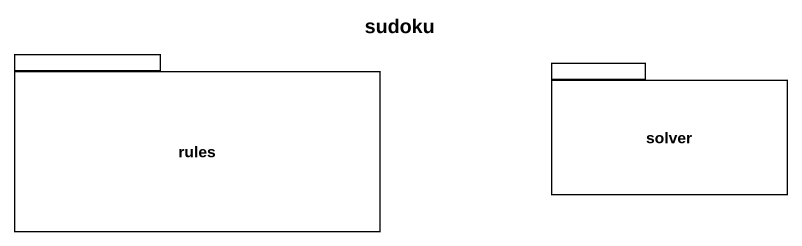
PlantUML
@startuml
title sudoku
package rules {
}
package solver {
}
@enduml
